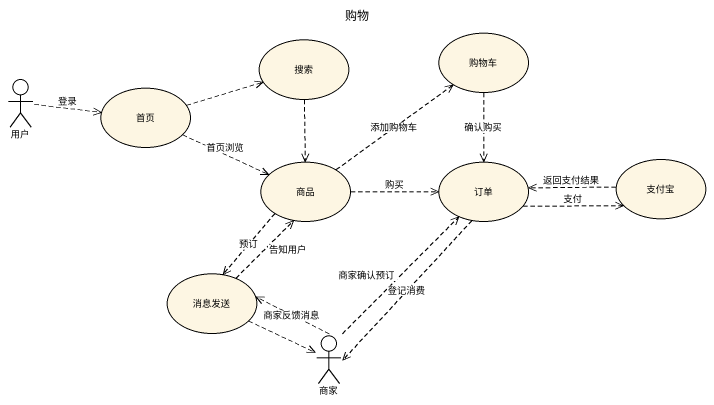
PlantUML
@startuml
title 购物
usecase 搜索
usecase 购物车
actor 用户
usecase 首页
usecase 商品
usecase 订单
usecase 支付宝
usecase 消息发送
actor 商家
搜索 ..> 商品
购物车 ..> 订单 : 确认购买
用户 .right.> 首页 : 登录
首页 .right.> 搜索
首页 .right.> 商品 : 首页浏览
商品 .up.> 购物车 : 添加购物车
商品 .right.> 订单 : 购买
商品 ..> 消息发送 : 预订
订单 .right.> 支付宝 : 支付
订单 ..> 商家 : 登记消费
支付宝 .left.> 订单 : 返回支付结果
消息发送 .up.> 商品 : 告知用户
消息发送 ..> 商家
商家 .up.> 订单 : 商家确认预订
商家 .up.> 消息发送 : 商家反馈消息
@enduml
